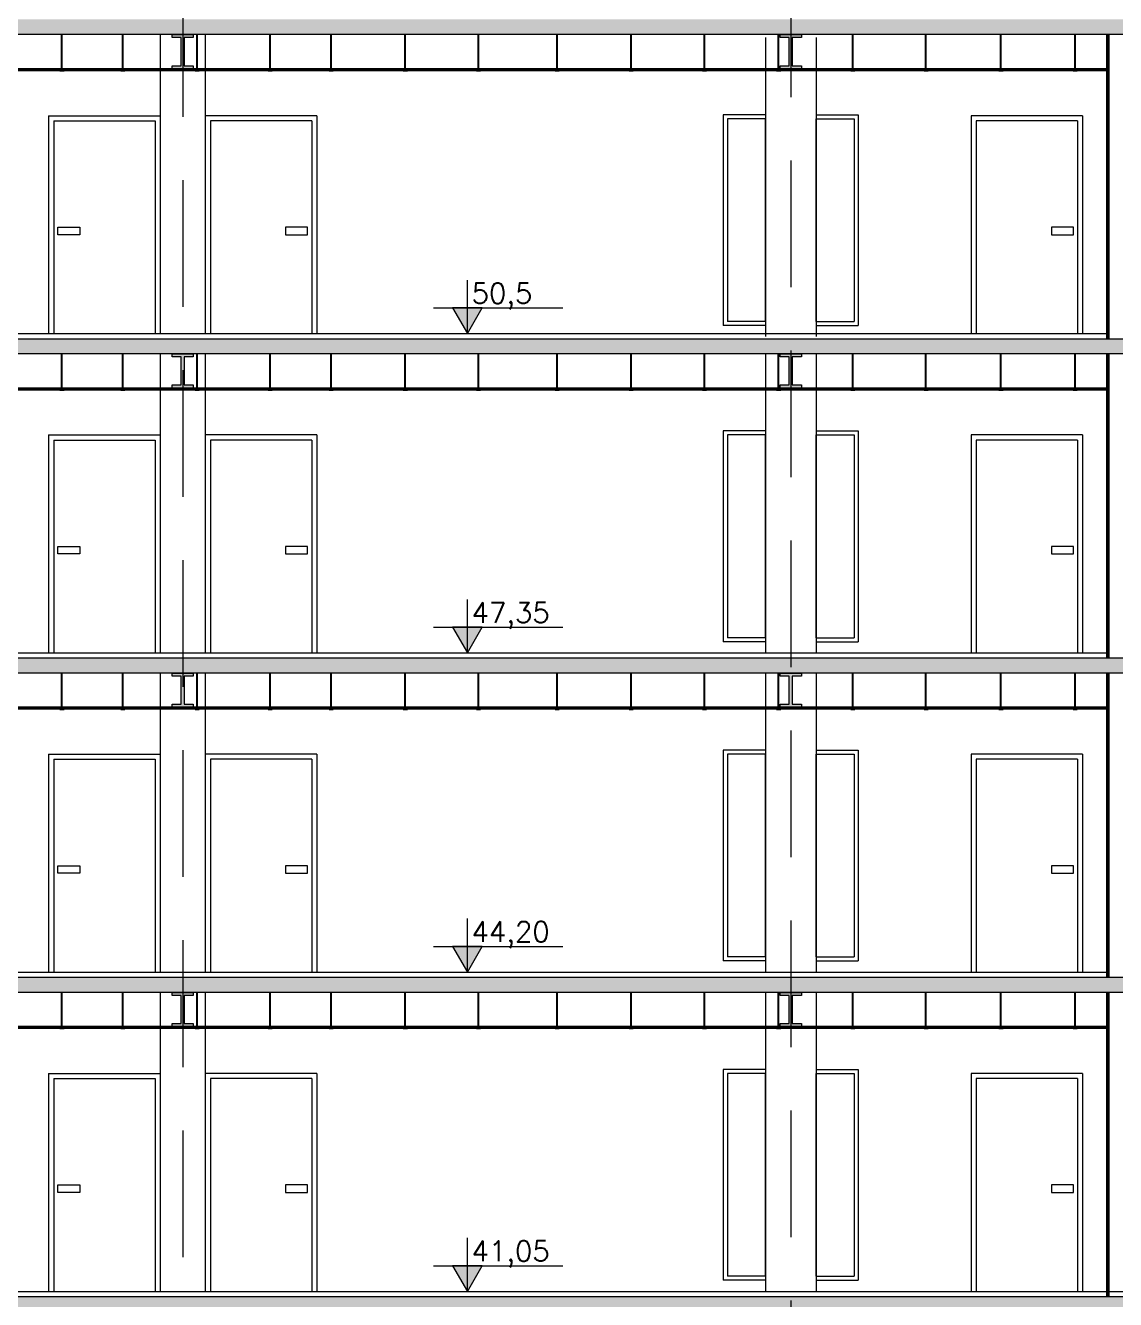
# Model space of a CAD drawing. Header units: millimetres. Extents: x 1135 to 1350, y 205 to 283.
# Drawn here: x 1197.44 to 1208.2, y 247.67 to 260.24 of the extents above; entities that cross this region are included whole.
import ezdxf

# ---------------------------------------------------------------- set-up
doc = ezdxf.new("R2010")
doc.units = ezdxf.units.MM
doc.header["$LTSCALE"] = 10
doc.linetypes.add('DASHED2', pattern=[0.375, 0.25, -0.125])
doc.layers.add('CIEL', color=8, linetype='Continuous')
doc.layers.add('FONDO', color=8, linetype='Continuous')
for name, color, linetype, lineweight in [('cinza 03', 252, 'Continuous', 13), ('COTA', 90, 'Continuous', 9), ('HACHT', 90, 'Continuous', 9), ('linha estutura', 252, 'Continuous', 13), ('PAREDES 2', 50, 'Continuous', 50), ('pn 02', 16, 'Continuous', 20), ('PN-01', 90, 'Continuous', 13)]:
    doc.layers.add(name, color=color, linetype=linetype, lineweight=lineweight)
doc.styles.get("Standard").update_dxf_attribs({"font": 'simplex.shx'})

msp = doc.modelspace()

# ---------------------------------------------------------------- hatches: boundary and pattern name
at = {"layer": 'HACHT'}
h = msp.add_hatch(color=256, dxfattribs=at)
h.paths.add_polyline_path([(1186.993, 260.3), (1186.399, 260.3), (1186.399, 260.15), (1186.993, 260.15)])
h.paths.add_polyline_path([(1192.993, 260.3), (1186.993, 260.3), (1186.993, 260.15), (1187.098, 260.15), (1192.993, 260.15)])
h.paths.add_polyline_path([(1198.993, 260.3), (1192.993, 260.3), (1192.993, 260.15), (1193.098, 260.15), (1198.993, 260.15)])
h.paths.add_polyline_path([(1204.993, 260.3), (1198.993, 260.3), (1198.993, 260.15), (1199.098, 260.15), (1204.993, 260.15)])
h.paths.add_polyline_path([(1210.993, 260.3), (1204.993, 260.3), (1204.993, 260.15), (1205.098, 260.15), (1210.993, 260.15)])
h.paths.add_polyline_path([(1214.468, 260.3), (1210.993, 260.3), (1210.993, 260.15), (1211.098, 260.15), (1214.468, 260.15)])
h = msp.add_hatch(color=256, dxfattribs=at)
h.paths.add_polyline_path([(1210.993, 257.15), (1204.993, 257.15), (1204.993, 257), (1205.098, 257), (1210.993, 257)])
h.paths.add_polyline_path([(1204.993, 257.15), (1198.993, 257.15), (1198.993, 257), (1199.098, 257), (1204.993, 257)])
h.paths.add_polyline_path([(1198.993, 257.15), (1192.993, 257.15), (1192.993, 257), (1193.098, 257), (1198.993, 257)])
h.paths.add_polyline_path([(1192.993, 257.15), (1186.993, 257.15), (1186.993, 257), (1187.098, 257), (1192.993, 257)])
h.paths.add_polyline_path([(1186.993, 257.15), (1186.399, 257.15), (1186.399, 257), (1186.993, 257)])
h = msp.add_hatch(color=256, dxfattribs=at)
h.paths.add_polyline_path([(1186.993, 250.85), (1180.993, 250.85), (1180.993, 250.7), (1181.098, 250.7), (1186.993, 250.7)])
h.paths.add_polyline_path([(1180.993, 250.85), (1178.248, 250.85), (1178.248, 250.7), (1180.993, 250.7)])
h.paths.add_polyline_path([(1192.993, 250.85), (1186.993, 250.85), (1186.993, 250.7), (1187.098, 250.7), (1192.993, 250.7)])
h.paths.add_polyline_path([(1198.993, 250.85), (1192.993, 250.85), (1192.993, 250.7), (1193.098, 250.7), (1198.993, 250.7)])
h.paths.add_polyline_path([(1204.993, 250.85), (1198.993, 250.85), (1198.993, 250.7), (1199.098, 250.7), (1204.993, 250.7)])
h.paths.add_polyline_path([(1210.993, 250.85), (1204.993, 250.85), (1204.993, 250.7), (1205.098, 250.7), (1210.993, 250.7)])
h.paths.add_polyline_path([(1178.248, 254), (1177.998, 254), (1177.998, 253.85), (1178.248, 253.85)])
h.paths.add_polyline_path([(1180.993, 254), (1178.357, 254, -0.048802), (1178.337, 254), (1178.248, 254), (1178.248, 253.85), (1180.993, 253.85)])
h.paths.add_polyline_path([(1186.993, 254), (1186.78, 254, -0.048802), (1186.76, 254), (1180.993, 254), (1180.993, 253.85), (1181.098, 253.85), (1186.993, 253.85)])
h.paths.add_polyline_path([(1192.993, 254), (1186.993, 254), (1186.993, 253.85), (1187.098, 253.85), (1192.993, 253.85)])
h.paths.add_polyline_path([(1198.993, 254), (1192.993, 254), (1192.993, 253.85), (1193.098, 253.85), (1198.993, 253.85)])
h.paths.add_polyline_path([(1204.993, 254), (1198.993, 254), (1198.993, 253.85), (1199.098, 253.85), (1204.993, 253.85)])
h.paths.add_polyline_path([(1210.993, 254), (1204.993, 254), (1204.993, 253.85), (1205.098, 253.85), (1210.993, 253.85)])
h.paths.add_polyline_path([(1213.748, 254), (1210.993, 254), (1210.993, 253.85), (1211.098, 253.85), (1213.748, 253.85)])
h.paths.add_polyline_path([(1213.998, 254), (1213.748, 254), (1213.748, 253.85), (1213.998, 253.85)])
h.paths.add_polyline_path([(1211.098, 250.85), (1210.993, 250.85), (1210.993, 250.7), (1211.098, 250.7)])
h = msp.add_hatch(color=256, dxfattribs=at)
h.paths.add_polyline_path([(1214.468, 247.7), (1210.993, 247.7), (1210.993, 247.55), (1211.098, 247.55), (1214.468, 247.55)])
h.paths.add_polyline_path([(1210.993, 247.7), (1204.993, 247.7), (1204.993, 247.55), (1205.098, 247.55), (1210.993, 247.55)])
h.paths.add_polyline_path([(1214.468, 250.9), (1214.064, 250.9, -0.263734), (1214.061, 250.9), (1213.748, 250.9), (1213.748, 250.7), (1214.468, 250.7)])
h = msp.add_hatch(color=256, dxfattribs=at)
h.paths.add_polyline_path([(1204.993, 247.7), (1198.993, 247.7), (1198.993, 247.55), (1199.098, 247.55), (1204.993, 247.55)])
h.paths.add_polyline_path([(1198.993, 247.7), (1192.993, 247.7), (1192.993, 247.55), (1193.098, 247.55), (1198.993, 247.55)])
h.paths.add_polyline_path([(1192.993, 247.7), (1186.993, 247.7), (1186.993, 247.55), (1187.098, 247.55), (1192.993, 247.55)])
at = {"layer": 'pn 02'}
for points in [[(1199.098, 259.843), (1199.098, 259.813), (1198.888, 259.813), (1198.888, 259.843), (1198.978, 259.843), (1198.978, 260.12), (1198.888, 260.12), (1198.888, 260.15), (1199.098, 260.15), (1199.098, 260.12), (1199.008, 260.12), (1199.008, 259.843)], [(1205.098, 259.843), (1205.098, 259.813), (1204.888, 259.813), (1204.888, 259.843), (1204.978, 259.843), (1204.978, 260.12), (1204.888, 260.12), (1204.888, 260.15), (1205.098, 260.15), (1205.098, 260.12), (1205.008, 260.12), (1205.008, 259.843)], [(1201.949, 257.453), (1201.657, 257.453), (1201.803, 257.2)], [(1199.098, 256.693), (1199.098, 256.663), (1198.888, 256.663), (1198.888, 256.693), (1198.978, 256.693), (1198.978, 256.97), (1198.888, 256.97), (1198.888, 257), (1199.098, 257), (1199.098, 256.97), (1199.008, 256.97), (1199.008, 256.693)], [(1205.098, 256.693), (1205.098, 256.663), (1204.888, 256.663), (1204.888, 256.693), (1204.978, 256.693), (1204.978, 256.97), (1204.888, 256.97), (1204.888, 257), (1205.098, 257), (1205.098, 256.97), (1205.008, 256.97), (1205.008, 256.693)], [(1201.949, 254.303), (1201.657, 254.303), (1201.803, 254.05)], [(1199.098, 253.543), (1199.098, 253.513), (1198.888, 253.513), (1198.888, 253.543), (1198.978, 253.543), (1198.978, 253.82), (1198.888, 253.82), (1198.888, 253.85), (1199.098, 253.85), (1199.098, 253.82), (1199.008, 253.82), (1199.008, 253.543)], [(1205.098, 253.543), (1205.098, 253.513), (1204.888, 253.513), (1204.888, 253.543), (1204.978, 253.543), (1204.978, 253.82), (1204.888, 253.82), (1204.888, 253.85), (1205.098, 253.85), (1205.098, 253.82), (1205.008, 253.82), (1205.008, 253.543)], [(1201.949, 251.153), (1201.657, 251.153), (1201.803, 250.9)], [(1199.098, 250.393), (1199.098, 250.363), (1198.888, 250.363), (1198.888, 250.393), (1198.978, 250.393), (1198.978, 250.67), (1198.888, 250.67), (1198.888, 250.7), (1199.098, 250.7), (1199.098, 250.67), (1199.008, 250.67), (1199.008, 250.393)], [(1205.098, 250.393), (1205.098, 250.363), (1204.888, 250.363), (1204.888, 250.393), (1204.978, 250.393), (1204.978, 250.67), (1204.888, 250.67), (1204.888, 250.7), (1205.098, 250.7), (1205.098, 250.67), (1205.008, 250.67), (1205.008, 250.393)], [(1201.949, 248.003), (1201.657, 248.003), (1201.803, 247.75)]]:
    msp.add_hatch(color=256, dxfattribs=at).paths.add_polyline_path(points)

# ---------------------------------------------------------------- linework, layer by layer
at = {"layer": 'CIEL'}
for p, q in [((1186.649, 259.813), (1208.123, 259.813)), ((1186.649, 259.8), (1208.123, 259.8)), ((1197.782, 259.796), (1197.822, 259.796)), ((1198.383, 259.796), (1198.423, 259.796)), ((1199.115, 259.796), (1199.155, 259.796)), ((1199.837, 259.796), (1199.877, 259.796)), ((1200.438, 259.796), (1200.478, 259.796)), ((1201.17, 259.796), (1201.21, 259.796)), ((1201.892, 259.796), (1201.932, 259.796)), ((1202.668, 259.796), (1202.708, 259.796)), ((1203.4, 259.796), (1203.44, 259.796)), ((1204.122, 259.796), (1204.162, 259.796)), ((1204.854, 259.796), (1204.894, 259.796)), ((1205.586, 259.796), (1205.626, 259.796)), ((1206.309, 259.796), (1206.348, 259.796)), ((1207.048, 259.796), (1207.088, 259.796)), ((1207.78, 259.796), (1207.82, 259.796)), ((1187.118, 256.663), (1208.123, 256.663)), ((1187.118, 256.65), (1208.123, 256.65)), ((1197.782, 256.646), (1197.822, 256.646)), ((1198.383, 256.646), (1198.423, 256.646)), ((1199.115, 256.646), (1199.155, 256.646)), ((1199.837, 256.646), (1199.877, 256.646)), ((1200.438, 256.646), (1200.478, 256.646)), ((1201.17, 256.646), (1201.21, 256.646)), ((1201.892, 256.646), (1201.932, 256.646)), ((1202.668, 256.646), (1202.708, 256.646)), ((1203.4, 256.646), (1203.44, 256.646)), ((1204.122, 256.646), (1204.162, 256.646)), ((1204.854, 256.646), (1204.894, 256.646)), ((1205.586, 256.646), (1205.626, 256.646)), ((1206.309, 256.646), (1206.348, 256.646)), ((1207.048, 256.646), (1207.088, 256.646)), ((1207.78, 256.646), (1207.82, 256.646)), ((1184.418, 253.513), (1208.123, 253.513)), ((1184.418, 253.5), (1208.123, 253.5)), ((1197.782, 253.496), (1197.822, 253.496)), ((1198.383, 253.496), (1198.423, 253.496)), ((1199.115, 253.496), (1199.155, 253.496)), ((1199.837, 253.496), (1199.877, 253.496)), ((1200.438, 253.496), (1200.478, 253.496)), ((1201.17, 253.496), (1201.21, 253.496)), ((1201.892, 253.496), (1201.932, 253.496)), ((1202.668, 253.496), (1202.708, 253.496)), ((1203.4, 253.496), (1203.44, 253.496)), ((1204.122, 253.496), (1204.162, 253.496)), ((1204.854, 253.496), (1204.894, 253.496)), ((1205.586, 253.496), (1205.626, 253.496)), ((1206.309, 253.496), (1206.348, 253.496)), ((1207.048, 253.496), (1207.088, 253.496)), ((1207.78, 253.496), (1207.82, 253.496)), ((1184.418, 250.363), (1208.123, 250.363)), ((1184.418, 250.35), (1208.123, 250.35)), ((1197.782, 250.346), (1197.822, 250.346)), ((1198.383, 250.346), (1198.423, 250.346)), ((1199.115, 250.346), (1199.155, 250.346)), ((1199.837, 250.346), (1199.877, 250.346)), ((1200.438, 250.346), (1200.478, 250.346)), ((1201.17, 250.346), (1201.21, 250.346)), ((1201.892, 250.346), (1201.932, 250.346)), ((1202.668, 250.346), (1202.708, 250.346)), ((1203.4, 250.346), (1203.44, 250.346)), ((1204.122, 250.346), (1204.162, 250.346)), ((1204.854, 250.346), (1204.894, 250.346)), ((1205.586, 250.346), (1205.626, 250.346)), ((1206.309, 250.346), (1206.348, 250.346)), ((1207.048, 250.346), (1207.088, 250.346)), ((1207.78, 250.346), (1207.82, 250.346))]:
    msp.add_line(p, q, dxfattribs=at)
at = {"layer": 'cinza 03'}
for p, q in [((1204.743, 259.36), (1204.328, 259.36)), ((1204.328, 259.36), (1204.328, 257.28)), ((1204.368, 259.32), (1204.368, 257.32)), ((1204.743, 259.32), (1204.368, 259.32)), ((1204.743, 257.32), (1204.743, 259.32)), ((1205.243, 259.36), (1205.658, 259.36)), ((1205.243, 257.32), (1205.243, 259.32)), ((1205.243, 259.32), (1205.618, 259.32)), ((1205.618, 259.32), (1205.618, 257.32)), ((1205.658, 259.36), (1205.658, 257.28)), ((1204.743, 257.32), (1204.368, 257.32)), ((1205.243, 257.32), (1205.618, 257.32)), ((1204.743, 257.28), (1204.328, 257.28)), ((1205.243, 257.28), (1205.658, 257.28)), ((1204.743, 256.24), (1204.328, 256.24)), ((1204.328, 256.24), (1204.328, 254.16)), ((1204.368, 256.2), (1204.368, 254.2)), ((1204.743, 256.2), (1204.368, 256.2)), ((1204.743, 254.2), (1204.743, 256.2)), ((1205.243, 256.24), (1205.658, 256.24)), ((1205.243, 254.2), (1205.243, 256.2)), ((1205.243, 256.2), (1205.618, 256.2)), ((1205.618, 256.2), (1205.618, 254.2)), ((1205.658, 256.24), (1205.658, 254.16)), ((1204.743, 254.2), (1204.368, 254.2)), ((1205.243, 254.2), (1205.618, 254.2)), ((1204.743, 254.16), (1204.328, 254.16)), ((1205.243, 254.16), (1205.658, 254.16)), ((1204.743, 253.09), (1204.328, 253.09)), ((1204.328, 253.09), (1204.328, 251.01)), ((1204.368, 253.05), (1204.368, 251.05)), ((1204.743, 253.05), (1204.368, 253.05)), ((1204.743, 251.05), (1204.743, 253.05)), ((1205.243, 253.09), (1205.658, 253.09)), ((1205.243, 251.05), (1205.243, 253.05)), ((1205.243, 253.05), (1205.618, 253.05)), ((1205.618, 253.05), (1205.618, 251.05)), ((1205.658, 253.09), (1205.658, 251.01)), ((1204.743, 251.05), (1204.368, 251.05)), ((1205.243, 251.05), (1205.618, 251.05)), ((1204.743, 251.01), (1204.328, 251.01)), ((1205.243, 251.01), (1205.658, 251.01)), ((1204.743, 249.94), (1204.328, 249.94)), ((1204.328, 249.94), (1204.328, 247.86)), ((1204.368, 249.9), (1204.368, 247.9)), ((1204.743, 249.9), (1204.368, 249.9)), ((1204.743, 247.9), (1204.743, 249.9)), ((1205.243, 249.94), (1205.658, 249.94)), ((1205.243, 247.9), (1205.243, 249.9)), ((1205.243, 249.9), (1205.618, 249.9)), ((1205.618, 249.9), (1205.618, 247.9)), ((1205.658, 249.94), (1205.658, 247.86)), ((1204.743, 247.9), (1204.368, 247.9)), ((1205.243, 247.9), (1205.618, 247.9)), ((1204.743, 247.86), (1204.328, 247.86)), ((1205.243, 247.86), (1205.658, 247.86))]:
    msp.add_line(p, q, dxfattribs=at)
at = {"layer": 'FONDO'}
for p, q in [((1197.802, 259.796), (1197.802, 260.15)), ((1198.403, 259.796), (1198.403, 260.15)), ((1199.135, 259.796), (1199.135, 260.15)), ((1199.857, 259.796), (1199.857, 260.15)), ((1200.458, 259.796), (1200.458, 260.15)), ((1201.19, 259.796), (1201.19, 260.15)), ((1201.912, 259.796), (1201.912, 260.15)), ((1202.688, 259.796), (1202.688, 260.15)), ((1203.42, 259.796), (1203.42, 260.15)), ((1204.142, 259.796), (1204.142, 260.15)), ((1204.874, 259.796), (1204.874, 260.15)), ((1205.606, 259.796), (1205.606, 260.15)), ((1206.328, 259.796), (1206.328, 260.15)), ((1207.068, 259.796), (1207.068, 260.15)), ((1207.8, 259.796), (1207.8, 260.15)), ((1197.802, 256.646), (1197.802, 257)), ((1198.403, 256.646), (1198.403, 257)), ((1199.135, 256.646), (1199.135, 257)), ((1199.857, 256.646), (1199.857, 257)), ((1200.458, 256.646), (1200.458, 257)), ((1201.19, 256.646), (1201.19, 257)), ((1201.912, 256.646), (1201.912, 257)), ((1202.688, 256.646), (1202.688, 257)), ((1203.42, 256.646), (1203.42, 257)), ((1204.142, 256.646), (1204.142, 257)), ((1204.874, 256.646), (1204.874, 257)), ((1205.606, 256.646), (1205.606, 257)), ((1206.328, 256.646), (1206.328, 257)), ((1207.068, 256.646), (1207.068, 257)), ((1207.8, 256.646), (1207.8, 257)), ((1197.802, 253.496), (1197.802, 253.85)), ((1198.403, 253.496), (1198.403, 253.85)), ((1199.135, 253.496), (1199.135, 253.85)), ((1199.857, 253.496), (1199.857, 253.85)), ((1200.458, 253.496), (1200.458, 253.85)), ((1201.19, 253.496), (1201.19, 253.85)), ((1201.912, 253.496), (1201.912, 253.85)), ((1202.688, 253.496), (1202.688, 253.85)), ((1203.42, 253.496), (1203.42, 253.85)), ((1204.142, 253.496), (1204.142, 253.85)), ((1204.874, 253.496), (1204.874, 253.85)), ((1205.606, 253.496), (1205.606, 253.85)), ((1206.328, 253.496), (1206.328, 253.85)), ((1207.068, 253.496), (1207.068, 253.85)), ((1207.8, 253.496), (1207.8, 253.85)), ((1197.802, 250.346), (1197.802, 250.7)), ((1198.403, 250.346), (1198.403, 250.7)), ((1199.135, 250.346), (1199.135, 250.7)), ((1199.857, 250.346), (1199.857, 250.7)), ((1200.458, 250.346), (1200.458, 250.7)), ((1201.19, 250.346), (1201.19, 250.7)), ((1201.912, 250.346), (1201.912, 250.7)), ((1202.688, 250.346), (1202.688, 250.7)), ((1203.42, 250.346), (1203.42, 250.7)), ((1204.142, 250.346), (1204.142, 250.7)), ((1204.874, 250.346), (1204.874, 250.7)), ((1205.606, 250.346), (1205.606, 250.7)), ((1206.328, 250.346), (1206.328, 250.7)), ((1207.068, 250.346), (1207.068, 250.7)), ((1207.8, 250.346), (1207.8, 250.7))]:
    msp.add_line(p, q, dxfattribs=at)
at = {"layer": 'linha estutura', "linetype": 'DASHED2', "ltscale": 0.5}
for p, q in [((1204.993, 277.659), (1204.993, 205.118)), ((1198.993, 277.464), (1198.993, 205.118))]:
    msp.add_line(p, q, dxfattribs=at)
at = {"layer": 'PAREDES 2'}
for p, q in [((1208.123, 260.15), (1208.123, 257.15)), ((1208.123, 257), (1208.123, 254)), ((1208.123, 253.85), (1208.123, 250.85)), ((1208.123, 250.7), (1208.123, 247.7))]:
    msp.add_line(p, q, dxfattribs=at)
at = {"layer": 'pn 02'}
for p, q in [((1214.468, 260.15), (1186.399, 260.15)), ((1198.77, 260.15), (1198.77, 257.2)), ((1199.216, 260.15), (1199.216, 257.2)), ((1204.743, 260.12), (1204.743, 257.17)), ((1205.243, 260.12), (1205.243, 257.17)), ((1197.67, 259.35), (1198.77, 259.35)), ((1197.67, 259.35), (1197.67, 257.2)), ((1200.316, 259.35), (1199.216, 259.35)), ((1200.316, 259.35), (1200.316, 257.2)), ((1207.873, 259.35), (1206.773, 259.35)), ((1206.773, 259.35), (1206.773, 257.2)), ((1207.873, 259.35), (1207.873, 257.2)), ((1197.72, 259.3), (1197.72, 257.2)), ((1197.72, 259.3), (1198.72, 259.3)), ((1198.72, 259.3), (1198.72, 257.2)), ((1199.266, 259.3), (1199.266, 257.2)), ((1200.266, 259.3), (1199.266, 259.3)), ((1200.266, 259.3), (1200.266, 257.2)), ((1206.823, 259.3), (1206.823, 257.2)), ((1207.823, 259.3), (1206.823, 259.3)), ((1207.823, 259.3), (1207.823, 257.2)), ((1201.803, 257.2), (1201.803, 257.728)), ((1201.467, 257.453), (1202.746, 257.453)), ((1186.649, 257.2), (1208.123, 257.2)), ((1186.399, 257.15), (1211.101, 257.15)), ((1211.098, 257), (1186.399, 257)), ((1198.77, 257), (1198.77, 254.05)), ((1199.216, 257), (1199.216, 254.05)), ((1204.743, 257), (1204.743, 254.05)), ((1205.243, 257), (1205.243, 254.05)), ((1197.67, 256.2), (1198.77, 256.2)), ((1197.67, 256.2), (1197.67, 254.05)), ((1198.77, 256.2), (1198.77, 254.05)), ((1200.316, 256.2), (1199.216, 256.2)), ((1199.216, 256.2), (1199.216, 254.05)), ((1200.316, 256.2), (1200.316, 254.05)), ((1207.873, 256.2), (1206.773, 256.2)), ((1206.773, 256.2), (1206.773, 254.05)), ((1207.873, 256.2), (1207.873, 254.05)), ((1197.72, 256.15), (1197.72, 254.05)), ((1197.72, 256.15), (1198.72, 256.15)), ((1198.72, 256.15), (1198.72, 254.05)), ((1199.266, 256.15), (1199.266, 254.05)), ((1200.266, 256.15), (1199.266, 256.15)), ((1200.266, 256.15), (1200.266, 254.05)), ((1206.823, 256.15), (1206.823, 254.05)), ((1207.823, 256.15), (1206.823, 256.15)), ((1207.823, 256.15), (1207.823, 254.05)), ((1201.803, 254.05), (1201.803, 254.578)), ((1201.467, 254.303), (1202.746, 254.303)), ((1187.118, 254.05), (1208.123, 254.05)), ((1177.998, 254), (1213.998, 254)), ((1213.998, 253.85), (1177.998, 253.85)), ((1198.77, 253.85), (1198.77, 250.9)), ((1199.216, 253.85), (1199.216, 250.9)), ((1204.743, 253.85), (1204.743, 250.9)), ((1205.243, 253.85), (1205.243, 250.9)), ((1197.67, 253.05), (1198.77, 253.05)), ((1197.67, 253.05), (1197.67, 250.9)), ((1198.77, 253.05), (1198.77, 250.9)), ((1200.316, 253.05), (1199.216, 253.05)), ((1199.216, 253.05), (1199.216, 250.9)), ((1200.316, 253.05), (1200.316, 250.9)), ((1207.873, 253.05), (1206.773, 253.05)), ((1206.773, 253.05), (1206.773, 250.9)), ((1207.873, 253.05), (1207.873, 250.9)), ((1197.72, 253), (1197.72, 250.9)), ((1197.72, 253), (1198.72, 253)), ((1198.72, 253), (1198.72, 250.9)), ((1199.266, 253), (1199.266, 250.9)), ((1200.266, 253), (1199.266, 253)), ((1200.266, 253), (1200.266, 250.9)), ((1206.823, 253), (1206.823, 250.9)), ((1207.823, 253), (1206.823, 253)), ((1207.823, 253), (1207.823, 250.9)), ((1201.803, 250.9), (1201.803, 251.428)), ((1201.467, 251.153), (1202.746, 251.153)), ((1178.248, 250.9), (1208.123, 250.9)), ((1178.248, 250.85), (1211.101, 250.85)), ((1211.098, 250.7), (1178.248, 250.7)), ((1198.77, 250.7), (1198.77, 247.75)), ((1199.216, 250.7), (1199.216, 247.75)), ((1204.743, 250.7), (1204.743, 247.75)), ((1205.243, 250.7), (1205.243, 247.75)), ((1197.67, 249.9), (1198.77, 249.9)), ((1197.67, 249.9), (1197.67, 247.75)), ((1197.67, 249.9), (1198.77, 249.9)), ((1198.77, 249.9), (1198.77, 247.75)), ((1200.316, 249.9), (1199.216, 249.9)), ((1199.216, 249.9), (1199.216, 247.75)), ((1200.316, 249.9), (1199.216, 249.9)), ((1200.316, 249.9), (1200.316, 247.75)), ((1207.873, 249.9), (1206.773, 249.9)), ((1206.773, 249.9), (1206.773, 247.75)), ((1207.873, 249.9), (1206.773, 249.9)), ((1207.873, 249.9), (1207.873, 247.75)), ((1197.72, 249.85), (1197.72, 247.75)), ((1197.72, 249.85), (1198.72, 249.85)), ((1197.72, 249.85), (1198.72, 249.85)), ((1198.72, 249.85), (1198.72, 247.75)), ((1199.266, 249.85), (1199.266, 247.75)), ((1200.266, 249.85), (1199.266, 249.85)), ((1200.266, 249.85), (1199.266, 249.85)), ((1200.266, 249.85), (1200.266, 247.75)), ((1206.823, 249.85), (1206.823, 247.75)), ((1207.823, 249.85), (1206.823, 249.85)), ((1207.823, 249.85), (1206.823, 249.85)), ((1207.823, 249.85), (1207.823, 247.75)), ((1201.803, 247.75), (1201.803, 248.278)), ((1201.467, 248.003), (1202.746, 248.003)), ((1178.248, 247.75), (1214.218, 247.75)), ((1178.248, 247.7), (1214.468, 247.7))]:
    msp.add_line(p, q, dxfattribs=at)
at = {"layer": 'pn 02', "linetype": 'Continuous'}
for points in [[(1199.098, 259.843), (1199.098, 259.813), (1198.888, 259.813), (1198.888, 259.843), (1198.978, 259.843), (1198.978, 260.12), (1198.888, 260.12), (1198.888, 260.15), (1199.098, 260.15), (1199.098, 260.12), (1199.008, 260.12), (1199.008, 259.843)], [(1205.098, 259.843), (1205.098, 259.813), (1204.888, 259.813), (1204.888, 259.843), (1204.978, 259.843), (1204.978, 260.12), (1204.888, 260.12), (1204.888, 260.15), (1205.098, 260.15), (1205.098, 260.12), (1205.008, 260.12), (1205.008, 259.843)], [(1199.098, 256.693), (1199.098, 256.663), (1198.888, 256.663), (1198.888, 256.693), (1198.978, 256.693), (1198.978, 256.97), (1198.888, 256.97), (1198.888, 257), (1199.098, 257), (1199.098, 256.97), (1199.008, 256.97), (1199.008, 256.693)], [(1205.098, 256.693), (1205.098, 256.663), (1204.888, 256.663), (1204.888, 256.693), (1204.978, 256.693), (1204.978, 256.97), (1204.888, 256.97), (1204.888, 257), (1205.098, 257), (1205.098, 256.97), (1205.008, 256.97), (1205.008, 256.693)], [(1199.098, 253.543), (1199.098, 253.513), (1198.888, 253.513), (1198.888, 253.543), (1198.978, 253.543), (1198.978, 253.82), (1198.888, 253.82), (1198.888, 253.85), (1199.098, 253.85), (1199.098, 253.82), (1199.008, 253.82), (1199.008, 253.543)], [(1205.098, 253.543), (1205.098, 253.513), (1204.888, 253.513), (1204.888, 253.543), (1204.978, 253.543), (1204.978, 253.82), (1204.888, 253.82), (1204.888, 253.85), (1205.098, 253.85), (1205.098, 253.82), (1205.008, 253.82), (1205.008, 253.543)], [(1199.098, 250.393), (1199.098, 250.363), (1198.888, 250.363), (1198.888, 250.393), (1198.978, 250.393), (1198.978, 250.67), (1198.888, 250.67), (1198.888, 250.7), (1199.098, 250.7), (1199.098, 250.67), (1199.008, 250.67), (1199.008, 250.393)], [(1205.098, 250.393), (1205.098, 250.363), (1204.888, 250.363), (1204.888, 250.393), (1204.978, 250.393), (1204.978, 250.67), (1204.888, 250.67), (1204.888, 250.7), (1205.098, 250.7), (1205.098, 250.67), (1205.008, 250.67), (1205.008, 250.393)]]:
    msp.add_lwpolyline(points, close=True, dxfattribs=at)
at = {"layer": 'pn 02'}
for points in [[(1201.803, 257.2), (1201.949, 257.453), (1201.657, 257.453)], [(1201.803, 254.05), (1201.949, 254.303), (1201.657, 254.303)], [(1201.803, 250.9), (1201.949, 251.153), (1201.657, 251.153)], [(1201.803, 247.75), (1201.949, 248.003), (1201.657, 248.003)]]:
    msp.add_lwpolyline(points, close=True, dxfattribs=at)
at = {"layer": 'PN-01'}
for points in [[(1197.761, 258.25), (1197.979, 258.25), (1197.979, 258.176), (1197.761, 258.176)], [(1200.226, 258.25), (1200.008, 258.25), (1200.008, 258.176), (1200.226, 258.176)], [(1207.783, 258.25), (1207.565, 258.25), (1207.565, 258.176), (1207.783, 258.176)], [(1197.761, 255.1), (1197.979, 255.1), (1197.979, 255.026), (1197.761, 255.026)], [(1200.226, 255.1), (1200.008, 255.1), (1200.008, 255.026), (1200.226, 255.026)], [(1207.783, 255.1), (1207.565, 255.1), (1207.565, 255.026), (1207.783, 255.026)], [(1197.761, 251.95), (1197.979, 251.95), (1197.979, 251.876), (1197.761, 251.876)], [(1200.226, 251.95), (1200.008, 251.95), (1200.008, 251.876), (1200.226, 251.876)], [(1207.783, 251.95), (1207.565, 251.95), (1207.565, 251.876), (1207.783, 251.876)], [(1197.761, 248.8), (1197.979, 248.8), (1197.979, 248.726), (1197.761, 248.726)], [(1200.226, 248.8), (1200.008, 248.8), (1200.008, 248.726), (1200.226, 248.726)], [(1207.783, 248.8), (1207.565, 248.8), (1207.565, 248.726), (1207.783, 248.726)]]:
    msp.add_lwpolyline(points, close=True, dxfattribs=at)

# ---------------------------------------------------------------- texts
at = {"layer": 'COTA'}
for s, p in [('50,5', (1201.844, 257.498)), ('47,35', (1201.844, 254.348)), ('44,20', (1201.844, 251.198)), ('41,05', (1201.844, 248.048))]:
    msp.add_text(s, height=0.2, dxfattribs=at).set_placement(p)

doc.saveas('drawing.dxf')
